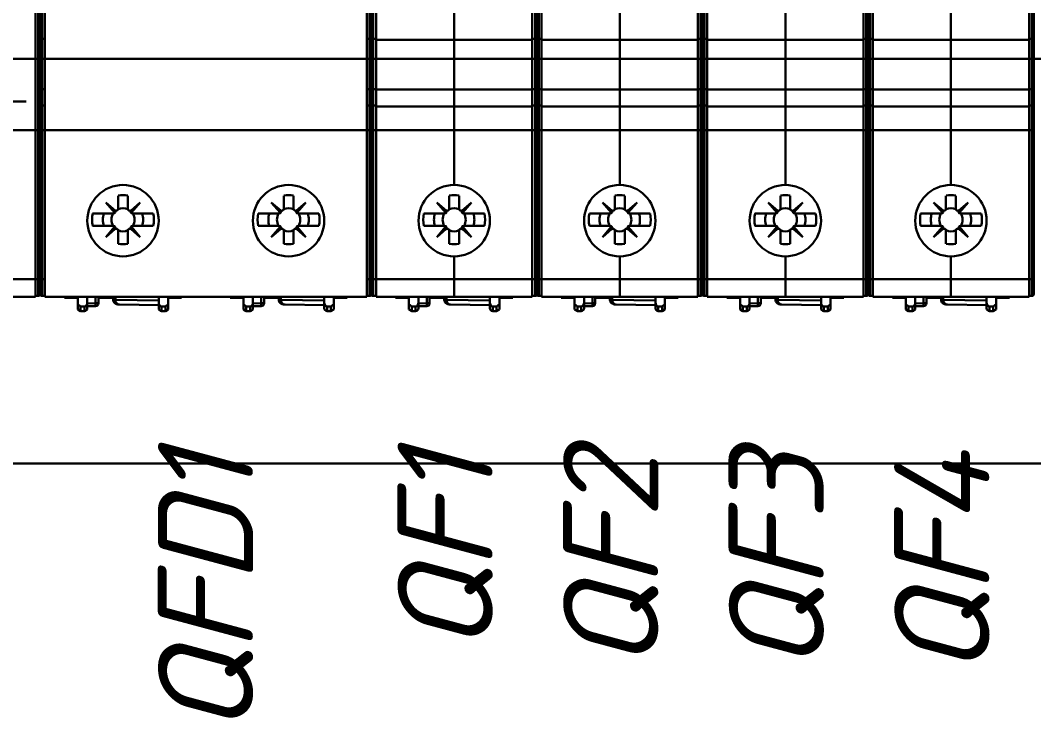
# Model space of a CAD drawing. Header units: millimetres. Extents: x 0 to 53000, y -591 to 24400.
# Drawn here: x 2817.7 to 2924.2, y 2988.1 to 3061.5 of the extents above; entities that cross this region are included whole.
import ezdxf
from ezdxf.enums import TextEntityAlignment as Align

# ---------------------------------------------------------------- set-up
doc = ezdxf.new("R2010")
doc.units = ezdxf.units.MM
doc.layers.add('КК перф 40х60', color=6, linetype='Continuous', lineweight=30)
doc.layers.add('Основная', color=7, linetype='Continuous', lineweight=30)
doc.layers.add('Привязки', color=2, linetype='Continuous', lineweight=0, plot=False, transparency=0.8)
doc.styles.add('текст', font='isocpeui.ttf')

# ---------------------------------------------------------------- blocks, each defined once
blk = doc.blocks.new('1P Автоматический выключатель')
at = {"layer": 'Основная'}
blk.add_line((16.91, -42.5), (16.91, 42.5), dxfattribs=at)
at = {"layer": 'Основная', "linetype": 'Continuous'}
for p, q in [((17.4, -42.2), (17.4, 42.2)), ((0.49, -42.5), (0.49, -5.74)), ((16.91, -42.5), (16.91, -5.74)), ((0, -6.61), (0, -42.2)), ((0.2, -6.45), (0.2, -42.4)), ((17.2, -42.4), (17.2, -6.45)), ((8.7, -30.75), (8.7, -7.93)), ((0.2, -15.4), (0.49, -15.4)), ((16.91, -15.5), (0.49, -15.5)), ((17.2, -15.4), (16.91, -15.4)), ((0.2, -20.7), (0.49, -20.7)), ((16.91, -20.71), (0.49, -20.71)), ((17.2, -20.7), (16.91, -20.7)), ((0.2, -22.4), (0.49, -22.4)), ((16.91, -22.5), (0.49, -22.5)), ((17.2, -22.4), (16.91, -22.4)), ((0.2, -25), (0.49, -25)), ((16.91, -25), (0.49, -25)), ((17.2, -25), (16.91, -25)), ((8.18, -33.26), (8.18, -31.88)), ((9.22, -33.26), (9.22, -31.88)), ((7.87, -33.44), (6.88, -32.58)), ((6.88, -32.58), (7.8, -33.64)), ((10.52, -32.58), (9.51, -33.45)), ((9.6, -33.64), (10.52, -32.58)), ((5.51, -33.75), (7.7, -33.75)), ((7.8, -33.64), (7.9, -33.53)), ((9.49, -33.53), (9.6, -33.64)), ((9.69, -33.75), (11.88, -33.75)), ((7.7, -35.05), (5.51, -35.05)), ((11.88, -35.05), (9.7, -35.05)), ((7.8, -35.16), (6.88, -36.22)), ((6.88, -36.22), (7.87, -35.36)), ((7.9, -35.27), (7.8, -35.16)), ((8.18, -36.92), (8.18, -35.54)), ((9.22, -35.54), (9.22, -36.92)), ((9.6, -35.16), (9.5, -35.27)), ((9.53, -35.36), (10.52, -36.22)), ((10.52, -36.22), (9.6, -35.16)), ((8.7, -42.5), (8.7, -38.25)), ((0.2, -40.63), (0.49, -40.63)), ((16.91, -40.64), (0.49, -40.64)), ((17.2, -40.63), (16.91, -40.63)), ((0.2, -42.4), (0.49, -42.4)), ((16.91, -42.5), (0.49, -42.5)), ((2.55, -42.6), (2.55, -42.5)), ((2.85, -42.6), (2.85, -42.5)), ((3.95, -43.83), (3.95, -42.5)), ((4.95, -43.7), (4.95, -42.5)), ((5.82, -42.5), (5.82, -43.18)), ((6.12, -42.5), (6.12, -43.18)), ((6.5, -42.6), (6.5, -42.5)), ((7.66, -42.5), (7.66, -42.81)), ((7.9, -42.5), (7.9, -42.81)), ((12.45, -42.5), (12.45, -43.7)), ((13.45, -43.83), (13.45, -42.5)), ((14.55, -42.6), (14.55, -42.5)), ((14.85, -42.6), (14.85, -42.5)), ((17.2, -42.4), (16.91, -42.4)), ((2.55, -42.6), (3.95, -42.6)), ((4.25, -43.5), (3.95, -43.26)), ((4.65, -43.5), (4.25, -43.5)), ((4.25, -44), (4.25, -43.5)), ((4.65, -44), (4.65, -43.5)), ((5.82, -43.18), (4.95, -43.19)), ((5.82, -43.48), (4.95, -43.49)), ((5.82, -43.18), (6.12, -43.18)), ((5.82, -43.48), (5.82, -43.18)), ((7.66, -42.6), (6.12, -42.6)), ((7.9, -42.81), (7.66, -42.81)), ((7.9, -42.81), (12.45, -42.88)), ((8.33, -43.31), (12.45, -43.38)), ((13.15, -43.5), (12.75, -43.5)), ((12.75, -43.5), (12.75, -44)), ((13.15, -43.5), (13.45, -43.26)), ((13.15, -44), (13.15, -43.5)), ((14.85, -42.6), (13.45, -42.6)), ((4.25, -44), (3.95, -43.83)), ((4.65, -44), (4.25, -44)), ((13.15, -44), (12.75, -44)), ((13.15, -44), (13.45, -43.83))]:
    blk.add_line(p, q, dxfattribs=at)
blk.add_lwpolyline([(7.66, -42.81), (7.66, -42.83), (7.66, -42.88), (7.68, -42.93), (7.7, -42.98), (7.72, -43.03), (7.76, -43.08), (7.8, -43.12), (7.85, -43.16), (7.9, -43.2), (7.96, -43.23), (8.02, -43.26), (8.09, -43.28), (8.16, -43.3), (8.23, -43.31), (8.31, -43.31), (8.33, -43.31)], dxfattribs=at)
blk.add_circle((8.7, -34.5), 3.75, dxfattribs=at)
for centre, radius, start, end in [((0.2, -15.2), 0.2, 180, 270), ((17.2, -15.2), 0.2, 270, 0), ((0.2, -22.2), 0.2, 180, 270), ((17.2, -22.2), 0.2, 270, 0), ((8.7, -34.4), 2.58, 78.463, 101.537), ((8.7, -34.4), 3.25, 168.4677, 191.5323), ((8.7, -34.4), 2.12, 162.1391, 197.8609), ((8.7, -34.4), 1.22, 147.8061, 212.1939), ((7.7, -33.55), 0.2, 270, 45.573), ((7.99, -33.26), 0.2, 225.573, 0), ((8.7, -34.4), 1.22, 65.0308, 114.9692), ((9.41, -33.26), 0.2, 180, 313.0821), ((9.69, -33.55), 0.2, 133.0821, 270), ((8.7, -34.4), 1.22, 0, 32.1939), ((8.7, -34.4), 2.12, 342.1391, 17.8609), ((8.7, -34.4), 3.25, 348.463, 11.537), ((7.7, -35.25), 0.2, 314.427, 90), ((9.7, -35.25), 0.2, 90, 225.4387), ((8.7, -34.4), 1.22, 327.8061, 0), ((7.99, -35.54), 0.2, 0, 134.427), ((8.7, -34.4), 1.22, 245.0308, 294.9692), ((9.41, -35.54), 0.2, 45.4387, 180), ((8.7, -34.4), 2.58, 258.463, 281.537), ((0.2, -42.2), 0.2, 180, 270), ((17.2, -42.2), 0.2, 270, 0), ((5.82, -43.18), 0.3, 270.5773, 0.0001), ((4.65, -43.7), 0.3, 270, 0), ((12.75, -43.7), 0.3, 180, 270)]:
    blk.add_arc(centre, radius, start, end, dxfattribs=at)
for centre, major_axis, start_param, end_param in [((4.65, -43.08), (0, 0.424), 3.141593, 4.712389), ((12.75, -43.08), (0, -0.424), -1.570796, 0)]:
    blk.add_ellipse(centre, major_axis=major_axis, ratio=0.707107, start_param=start_param, end_param=end_param, dxfattribs=at)
for points, knots in [([(0, -20.68), (0, -20.68), (0, -20.68), (0, -20.68), (0.01, -20.68), (0.02, -20.69), (0.04, -20.69), (0.06, -20.69), (0.09, -20.69), (0.14, -20.7), (0.17, -20.7), (0.2, -20.7)], [0, 0, 0, 0, 0.011071, 0.028361, 0.053751, 0.087615, 0.180217, 0.303528, 0.453137, 0.623472, 1, 1, 1, 1]), ([(17.4, -20.68), (17.4, -20.68), (17.4, -20.68), (17.4, -20.68), (17.39, -20.68), (17.38, -20.69), (17.36, -20.69), (17.34, -20.69), (17.31, -20.69), (17.26, -20.7), (17.23, -20.7), (17.2, -20.7)], [0, 0, 0, 0, 0.011071, 0.028361, 0.053751, 0.087615, 0.180217, 0.303529, 0.453137, 0.623472, 1, 1, 1, 1]), ([(0, -24.99), (0, -24.99), (0, -24.99), (0, -24.99), (0.01, -24.99), (0.02, -24.99), (0.02, -24.99), (0.03, -24.99), (0.05, -24.99), (0.06, -24.99), (0.09, -25), (0.12, -25), (0.16, -25), (0.19, -25), (0.2, -25)], [0, 0, 0, 0, 0.005889, 0.020641, 0.044648, 0.077774, 0.119731, 0.170135, 0.228509, 0.294297, 0.44554, 0.618082, 0.805291, 1, 1, 1, 1]), ([(17.4, -24.99), (17.4, -24.99), (17.4, -24.99), (17.4, -24.99), (17.39, -24.99), (17.38, -24.99), (17.38, -24.99), (17.37, -24.99), (17.35, -24.99), (17.34, -24.99), (17.31, -25), (17.28, -25), (17.24, -25), (17.21, -25), (17.2, -25)], [0, 0, 0, 0, 0.005895, 0.020644, 0.044651, 0.077778, 0.119734, 0.170138, 0.228512, 0.294299, 0.445542, 0.618083, 0.805291, 1, 1, 1, 1]), ([(0, -40.62), (0, -40.62), (0, -40.62), (0, -40.62), (0.01, -40.62), (0.02, -40.62), (0.04, -40.63), (0.06, -40.63), (0.09, -40.63), (0.12, -40.63), (0.16, -40.63), (0.19, -40.63), (0.2, -40.63)], [0, 0, 0, 0, 0.008294, 0.024077, 0.048626, 0.082035, 0.174467, 0.298258, 0.448803, 0.620399, 0.806492, 1, 1, 1, 1]), ([(17.4, -40.62), (17.4, -40.62), (17.4, -40.62), (17.4, -40.62), (17.39, -40.62), (17.38, -40.62), (17.36, -40.63), (17.34, -40.63), (17.31, -40.63), (17.28, -40.63), (17.24, -40.63), (17.21, -40.63), (17.2, -40.63)], [0, 0, 0, 0, 0.008294, 0.024077, 0.048626, 0.082035, 0.174467, 0.298258, 0.448803, 0.620399, 0.806493, 1, 1, 1, 1]), ([(7.9, -42.81), (7.9, -42.84), (7.91, -42.92), (7.94, -43.02), (7.99, -43.11), (8.04, -43.19), (8.11, -43.24), (8.18, -43.28), (8.25, -43.31), (8.3, -43.31), (8.33, -43.31)], [0, 0, 0, 0, 0.154622, 0.302409, 0.439693, 0.566093, 0.683071, 0.7928, 0.897644, 1, 1, 1, 1])]:
    blk.add_open_spline(points, degree=3, knots=knots, dxfattribs=at)
at = {"layer": 'Основная', "style": 'текст'}
blk.add_attdef('№', text='', height=20, dxfattribs=at).set_placement((7.75, -58.95), align=Align.MIDDLE_CENTER)
blk = doc.blocks.new('УЗМ')
at = {"layer": 'Основная'}
for p, q in [((34.31, -42.5), (34.31, 42.5)), ((27.31, -22), (33.31, -22))]:
    blk.add_line(p, q, dxfattribs=at)
at = {"layer": 'Основная', "linetype": 'Continuous'}
for p, q in [((34.8, -42.2), (34.8, 42.2)), ((34.6, -42.4), (34.6, 0)), ((34.31, -42.5), (34.31, -5.74)), ((34.31, -25), (17.89, -25)), ((34.6, -25), (34.31, -25)), ((34.31, -40.64), (17.4, -40.64)), ((34.6, -40.63), (34.31, -40.63)), ((34.31, -42.5), (17.89, -42.5)), ((34.6, -42.4), (34.31, -42.4))]:
    blk.add_line(p, q, dxfattribs=at)
blk.add_arc((34.6, -42.2), 0.2, 270, 0, dxfattribs=at)
for points, knots in [([(34.8, -24.99), (34.8, -24.99), (34.8, -24.99), (34.8, -24.99), (34.79, -24.99), (34.78, -24.99), (34.78, -24.99), (34.77, -24.99), (34.75, -24.99), (34.74, -24.99), (34.71, -25), (34.68, -25), (34.64, -25), (34.61, -25), (34.6, -25)], [0, 0, 0, 0, 0.005895, 0.020644, 0.044651, 0.077778, 0.119734, 0.170138, 0.228512, 0.294299, 0.445542, 0.618083, 0.805291, 1, 1, 1, 1]), ([(34.8, -40.62), (34.8, -40.62), (34.8, -40.62), (34.8, -40.62), (34.79, -40.62), (34.78, -40.62), (34.76, -40.63), (34.74, -40.63), (34.71, -40.63), (34.68, -40.63), (34.64, -40.63), (34.61, -40.63), (34.6, -40.63)], [0, 0, 0, 0, 0.008294, 0.024077, 0.048626, 0.082035, 0.174467, 0.298258, 0.448803, 0.620399, 0.806493, 1, 1, 1, 1])]:
    blk.add_open_spline(points, degree=3, knots=knots, dxfattribs=at)
at = {"layer": 'Основная', "style": 'текст'}
blk.add_attdef('№', text='', height=20, dxfattribs=at).set_placement((17.38, -58.95), align=Align.MIDDLE_CENTER)
blk = doc.blocks.new('АВДТ QFD')
at = {"layer": 'Основная'}
blk.add_line((34.31, -42.5), (34.31, 42.5), dxfattribs=at)
at = {"layer": 'Основная', "linetype": 'Continuous'}
for p, q in [((34.8, -42.2), (34.8, 42.2)), ((0.49, -42.5), (0.49, -5.74)), ((34.31, -42.5), (34.31, -5.74)), ((0, -6.61), (0, -42.2)), ((0.2, -6.45), (0.2, -42.4)), ((34.6, -42.4), (34.6, -6.45)), ((0.2, -15.4), (0.49, -15.4)), ((34.6, -15.4), (34.31, -15.4)), ((0.2, -20.7), (0.49, -20.7)), ((34.6, -20.7), (34.31, -20.7)), ((0.2, -22.4), (0.49, -22.4)), ((34.6, -22.4), (34.31, -22.4)), ((0.2, -25), (0.49, -25)), ((34.31, -25), (0.49, -25)), ((34.6, -25), (34.31, -25)), ((8.18, -33.26), (8.18, -31.88)), ((9.22, -33.26), (9.22, -31.88)), ((25.59, -33.26), (25.59, -31.88)), ((26.62, -33.26), (26.62, -31.88)), ((7.87, -33.44), (6.88, -32.58)), ((6.88, -32.58), (7.8, -33.64)), ((10.52, -32.58), (9.51, -33.45)), ((9.6, -33.64), (10.52, -32.58)), ((25.27, -33.44), (24.28, -32.58)), ((24.28, -32.58), (25.2, -33.64)), ((27.92, -32.58), (26.91, -33.45)), ((27, -33.64), (27.92, -32.58)), ((5.51, -33.75), (7.7, -33.75)), ((7.8, -33.64), (7.9, -33.53)), ((9.49, -33.53), (9.6, -33.64)), ((9.69, -33.75), (11.88, -33.75)), ((22.91, -33.75), (25.11, -33.75)), ((25.2, -33.64), (25.3, -33.53)), ((26.89, -33.53), (27, -33.64)), ((27.09, -33.75), (29.28, -33.75)), ((7.7, -35.05), (5.51, -35.05)), ((11.88, -35.05), (9.7, -35.05)), ((25.11, -35.05), (22.91, -35.05)), ((29.28, -35.05), (27.1, -35.05)), ((7.8, -35.16), (6.88, -36.22)), ((6.88, -36.22), (7.87, -35.36)), ((7.9, -35.27), (7.8, -35.16)), ((8.18, -36.92), (8.18, -35.54)), ((9.22, -35.54), (9.22, -36.92)), ((9.6, -35.16), (9.5, -35.27)), ((9.53, -35.36), (10.52, -36.22)), ((10.52, -36.22), (9.6, -35.16)), ((25.2, -35.16), (24.28, -36.22)), ((24.28, -36.22), (25.27, -35.36)), ((25.3, -35.27), (25.2, -35.16)), ((25.59, -36.92), (25.59, -35.54)), ((26.62, -35.54), (26.62, -36.92)), ((27, -35.16), (26.9, -35.27)), ((26.93, -35.36), (27.92, -36.22)), ((27.92, -36.22), (27, -35.16)), ((0.2, -40.63), (0.49, -40.63)), ((34.6, -40.63), (34.31, -40.63)), ((0.2, -42.4), (0.49, -42.4)), ((17.89, -42.5), (0.49, -42.5)), ((2.55, -42.6), (2.55, -42.5)), ((2.85, -42.6), (2.85, -42.5)), ((3.95, -43.83), (3.95, -42.5)), ((4.95, -43.7), (4.95, -42.5)), ((5.82, -42.5), (5.82, -43.18)), ((6.12, -42.5), (6.12, -43.18)), ((6.5, -42.6), (6.5, -42.5)), ((7.66, -42.5), (7.66, -42.81)), ((7.9, -42.5), (7.9, -42.81)), ((12.45, -42.5), (12.45, -43.7)), ((13.45, -43.83), (13.45, -42.5)), ((14.55, -42.6), (14.55, -42.5)), ((14.85, -42.6), (14.85, -42.5)), ((34.31, -42.5), (17.89, -42.5)), ((19.95, -42.6), (19.95, -42.5)), ((20.25, -42.6), (20.25, -42.5)), ((21.35, -43.83), (21.35, -42.5)), ((22.35, -43.7), (22.35, -42.5)), ((23.22, -42.5), (23.22, -43.18)), ((23.52, -42.5), (23.52, -43.18)), ((23.9, -42.6), (23.9, -42.5)), ((25.06, -42.5), (25.06, -42.81)), ((25.3, -42.5), (25.3, -42.81)), ((29.85, -42.5), (29.85, -43.7)), ((30.85, -43.83), (30.85, -42.5)), ((31.95, -42.6), (31.95, -42.5)), ((32.25, -42.6), (32.25, -42.5)), ((34.6, -42.4), (34.31, -42.4)), ((2.55, -42.6), (3.95, -42.6)), ((4.25, -43.5), (3.95, -43.26)), ((4.65, -43.5), (4.25, -43.5)), ((4.25, -44), (4.25, -43.5)), ((4.65, -44), (4.65, -43.5)), ((5.82, -43.18), (4.95, -43.19)), ((5.82, -43.48), (4.95, -43.49)), ((5.82, -43.18), (6.12, -43.18)), ((5.82, -43.48), (5.82, -43.18)), ((7.66, -42.6), (6.12, -42.6)), ((7.9, -42.81), (7.66, -42.81)), ((7.9, -42.81), (12.45, -42.88)), ((8.33, -43.31), (12.45, -43.38)), ((13.15, -43.5), (12.75, -43.5)), ((12.75, -43.5), (12.75, -44)), ((13.15, -43.5), (13.45, -43.26)), ((13.15, -44), (13.15, -43.5)), ((14.85, -42.6), (13.45, -42.6)), ((19.95, -42.6), (21.35, -42.6)), ((21.65, -43.5), (21.35, -43.26)), ((22.05, -43.5), (21.65, -43.5)), ((21.65, -44), (21.65, -43.5)), ((22.05, -44), (22.05, -43.5)), ((23.22, -43.18), (22.35, -43.19)), ((23.22, -43.48), (22.35, -43.49)), ((23.22, -43.18), (23.52, -43.18)), ((23.22, -43.48), (23.22, -43.18)), ((25.06, -42.6), (23.52, -42.6)), ((25.3, -42.81), (25.06, -42.81)), ((25.3, -42.81), (29.85, -42.88)), ((25.73, -43.31), (29.85, -43.38)), ((30.55, -43.5), (30.15, -43.5)), ((30.15, -43.5), (30.15, -44)), ((30.55, -43.5), (30.85, -43.26)), ((30.55, -44), (30.55, -43.5)), ((32.25, -42.6), (30.85, -42.6)), ((4.25, -44), (3.95, -43.83)), ((4.65, -44), (4.25, -44)), ((13.15, -44), (12.75, -44)), ((13.15, -44), (13.45, -43.83)), ((21.65, -44), (21.35, -43.83)), ((22.05, -44), (21.65, -44)), ((30.55, -44), (30.15, -44)), ((30.55, -44), (30.85, -43.83))]:
    blk.add_line(p, q, dxfattribs=at)
for points in [[(7.66, -42.81), (7.66, -42.83), (7.66, -42.88), (7.68, -42.93), (7.7, -42.98), (7.72, -43.03), (7.76, -43.08), (7.8, -43.12), (7.85, -43.16), (7.9, -43.2), (7.96, -43.23), (8.02, -43.26), (8.09, -43.28), (8.16, -43.3), (8.23, -43.31), (8.31, -43.31), (8.33, -43.31)], [(25.06, -42.81), (25.06, -42.83), (25.06, -42.88), (25.08, -42.93), (25.1, -42.98), (25.12, -43.03), (25.16, -43.08), (25.2, -43.12), (25.25, -43.16), (25.3, -43.2), (25.36, -43.23), (25.42, -43.26), (25.49, -43.28), (25.56, -43.3), (25.63, -43.31), (25.71, -43.31), (25.73, -43.31)]]:
    blk.add_lwpolyline(points, dxfattribs=at)
for centre in [(8.7, -34.5), (26.1, -34.5)]:
    blk.add_circle(centre, 3.75, dxfattribs=at)
for centre, radius, start, end in [((0.2, -15.2), 0.2, 180, 270), ((34.6, -15.2), 0.2, 270, 0), ((0.2, -22.2), 0.2, 180, 270), ((34.6, -22.2), 0.2, 270, 0), ((8.7, -34.4), 2.58, 78.463, 101.537), ((26.1, -34.4), 2.58, 78.463, 101.537), ((8.7, -34.4), 3.25, 168.4677, 191.5323), ((8.7, -34.4), 2.12, 162.1391, 197.8609), ((8.7, -34.4), 1.22, 147.8061, 212.1939), ((7.7, -33.55), 0.2, 270, 45.573), ((7.99, -33.26), 0.2, 225.573, 0), ((8.7, -34.4), 1.22, 65.0308, 114.9692), ((9.41, -33.26), 0.2, 180, 313.0821), ((9.69, -33.55), 0.2, 133.0821, 270), ((8.7, -34.4), 1.22, 0, 32.1939), ((8.7, -34.4), 2.12, 342.1391, 17.8609), ((8.7, -34.4), 3.25, 348.463, 11.537), ((26.1, -34.4), 3.25, 168.4677, 191.5323), ((26.1, -34.4), 2.12, 162.1391, 197.8609), ((26.1, -34.4), 1.22, 147.8061, 212.1939), ((25.11, -33.55), 0.2, 270, 45.573), ((25.39, -33.26), 0.2, 225.573, 0), ((26.1, -34.4), 1.22, 65.0308, 114.9692), ((26.82, -33.26), 0.2, 180, 313.0821), ((27.09, -33.55), 0.2, 133.0821, 270), ((26.1, -34.4), 1.22, 0, 32.1939), ((26.1, -34.4), 2.12, 342.1391, 17.8609), ((26.1, -34.4), 3.25, 348.463, 11.537), ((7.7, -35.25), 0.2, 314.427, 90), ((9.7, -35.25), 0.2, 90, 225.4387), ((8.7, -34.4), 1.22, 327.8061, 0), ((25.11, -35.25), 0.2, 314.427, 90), ((27.1, -35.25), 0.2, 90, 225.4387), ((26.1, -34.4), 1.22, 327.8061, 0), ((7.99, -35.54), 0.2, 0, 134.427), ((8.7, -34.4), 1.22, 245.0308, 294.9692), ((9.41, -35.54), 0.2, 45.4387, 180), ((25.39, -35.54), 0.2, 0, 134.427), ((26.1, -34.4), 1.22, 245.0308, 294.9692), ((26.82, -35.54), 0.2, 45.4387, 180), ((8.7, -34.4), 2.58, 258.463, 281.537), ((26.1, -34.4), 2.58, 258.463, 281.537), ((0.2, -42.2), 0.2, 180, 270), ((34.6, -42.2), 0.2, 270, 0), ((5.82, -43.18), 0.3, 270.5773, 0.0001), ((23.22, -43.18), 0.3, 270.5773, 0.0001), ((4.65, -43.7), 0.3, 270, 0), ((12.75, -43.7), 0.3, 180, 270), ((22.05, -43.7), 0.3, 270, 0), ((30.15, -43.7), 0.3, 180, 270)]:
    blk.add_arc(centre, radius, start, end, dxfattribs=at)
for centre, major_axis, start_param, end_param in [((4.65, -43.08), (0, 0.424), 3.141593, 4.712389), ((12.75, -43.08), (0, -0.424), -1.570796, 0), ((22.05, -43.08), (0, 0.424), 3.141593, 4.712389), ((30.15, -43.08), (0, -0.424), -1.570796, 0)]:
    blk.add_ellipse(centre, major_axis=major_axis, ratio=0.707107, start_param=start_param, end_param=end_param, dxfattribs=at)
for points, knots in [([(0, -20.68), (0, -20.68), (0, -20.68), (0, -20.68), (0.01, -20.68), (0.02, -20.69), (0.04, -20.69), (0.06, -20.69), (0.09, -20.69), (0.14, -20.7), (0.17, -20.7), (0.2, -20.7)], [0, 0, 0, 0, 0.011071, 0.028361, 0.053751, 0.087615, 0.180217, 0.303528, 0.453137, 0.623472, 1, 1, 1, 1]), ([(34.8, -20.68), (34.8, -20.68), (34.8, -20.68), (34.8, -20.68), (34.79, -20.68), (34.78, -20.69), (34.76, -20.69), (34.74, -20.69), (34.71, -20.69), (34.66, -20.7), (34.63, -20.7), (34.6, -20.7)], [0, 0, 0, 0, 0.011071, 0.028361, 0.053751, 0.087615, 0.180217, 0.303529, 0.453137, 0.623472, 1, 1, 1, 1]), ([(0, -24.99), (0, -24.99), (0, -24.99), (0, -24.99), (0.01, -24.99), (0.02, -24.99), (0.02, -24.99), (0.03, -24.99), (0.05, -24.99), (0.06, -24.99), (0.09, -25), (0.12, -25), (0.16, -25), (0.19, -25), (0.2, -25)], [0, 0, 0, 0, 0.005889, 0.020641, 0.044648, 0.077774, 0.119731, 0.170135, 0.228509, 0.294297, 0.44554, 0.618082, 0.805291, 1, 1, 1, 1]), ([(34.8, -24.99), (34.8, -24.99), (34.8, -24.99), (34.8, -24.99), (34.79, -24.99), (34.78, -24.99), (34.78, -24.99), (34.77, -24.99), (34.75, -24.99), (34.74, -24.99), (34.71, -25), (34.68, -25), (34.64, -25), (34.61, -25), (34.6, -25)], [0, 0, 0, 0, 0.005895, 0.020644, 0.044651, 0.077778, 0.119734, 0.170138, 0.228512, 0.294299, 0.445542, 0.618083, 0.805291, 1, 1, 1, 1]), ([(0, -40.62), (0, -40.62), (0, -40.62), (0, -40.62), (0.01, -40.62), (0.02, -40.62), (0.04, -40.63), (0.06, -40.63), (0.09, -40.63), (0.12, -40.63), (0.16, -40.63), (0.19, -40.63), (0.2, -40.63)], [0, 0, 0, 0, 0.008294, 0.024077, 0.048626, 0.082035, 0.174467, 0.298258, 0.448803, 0.620399, 0.806492, 1, 1, 1, 1]), ([(34.8, -40.62), (34.8, -40.62), (34.8, -40.62), (34.8, -40.62), (34.79, -40.62), (34.78, -40.62), (34.76, -40.63), (34.74, -40.63), (34.71, -40.63), (34.68, -40.63), (34.64, -40.63), (34.61, -40.63), (34.6, -40.63)], [0, 0, 0, 0, 0.008294, 0.024077, 0.048626, 0.082035, 0.174467, 0.298258, 0.448803, 0.620399, 0.806493, 1, 1, 1, 1]), ([(7.9, -42.81), (7.9, -42.84), (7.91, -42.92), (7.94, -43.02), (7.99, -43.11), (8.04, -43.19), (8.11, -43.24), (8.18, -43.28), (8.25, -43.31), (8.3, -43.31), (8.33, -43.31)], [0, 0, 0, 0, 0.154622, 0.302409, 0.439693, 0.566093, 0.683071, 0.7928, 0.897644, 1, 1, 1, 1]), ([(25.3, -42.81), (25.3, -42.84), (25.31, -42.92), (25.34, -43.02), (25.39, -43.11), (25.44, -43.19), (25.51, -43.24), (25.58, -43.28), (25.65, -43.31), (25.7, -43.31), (25.73, -43.31)], [0, 0, 0, 0, 0.154622, 0.302409, 0.439693, 0.566093, 0.683071, 0.7928, 0.897644, 1, 1, 1, 1])]:
    blk.add_open_spline(points, degree=3, knots=knots, dxfattribs=at)
at = {"layer": 'Основная', "style": 'текст'}
blk.add_attdef('№', text='', height=10, dxfattribs=at).set_placement((17.38, -58.95), align=Align.MIDDLE_CENTER)

msp = doc.modelspace()

# ---------------------------------------------------------------- linework, layer by layer
at = {"layer": 'КК перф 40х60'}
msp.add_line((2718.31095, 3014.99999), (3088.31095, 3014.99999), dxfattribs=at)
at = {"layer": 'Основная'}
msp.add_line((2803.34394, 3057.50001), (3066.34394, 3057.5), dxfattribs=at)
at = {"layer": 'Привязки'}
for p, q in [((3873, 3014.99999), (371.49998, 3014.99999)), ((2680.84395, 3014.99999), (3125.84394, 3014.99999))]:
    msp.add_line(p, q, dxfattribs=at)

# ---------------------------------------------------------------- block references
at = {"layer": 'Основная'}
msp.add_blockref('УЗМ', (2784.97048, 3075), dxfattribs=at)
ref = msp.add_blockref('АВДТ QFD', (2819.77048, 3075), dxfattribs=at)
ref.add_attrib('№', 'QFD1', dxfattribs={"height": 10, "rotation": 90, "style": 'текст'}).set_placement((2837.14577, 3016.05418), align=Align.MIDDLE_RIGHT)
ref = msp.add_blockref('1P Автоматический выключатель', (2854.57048, 3075), dxfattribs=at)
ref.add_attrib('№', 'QF1', dxfattribs={"layer": '0', "height": 10, "rotation": 90, "style": 'текст'}).set_placement((2862.32388, 3016.05418), align=Align.MIDDLE_RIGHT)
ref = msp.add_blockref('1P Автоматический выключатель', (2871.97048, 3075), dxfattribs=at)
ref.add_attrib('№', 'QF2', dxfattribs={"layer": '0', "height": 10, "rotation": 90, "style": 'текст'}).set_placement((2879.72388, 3016.05418), align=Align.MIDDLE_RIGHT)
ref = msp.add_blockref('1P Автоматический выключатель', (2889.37048, 3075), dxfattribs=at)
ref.add_attrib('№', 'QF3', dxfattribs={"layer": '0', "height": 10, "rotation": 90, "style": 'текст'}).set_placement((2897.12388, 3016.05418), align=Align.MIDDLE_RIGHT)
ref = msp.add_blockref('1P Автоматический выключатель', (2906.77048, 3075), dxfattribs=at)
ref.add_attrib('№', 'QF4', dxfattribs={"layer": '0', "height": 10, "rotation": 90, "style": 'текст'}).set_placement((2914.52388, 3016.05418), align=Align.MIDDLE_RIGHT)

doc.saveas('drawing.dxf')
